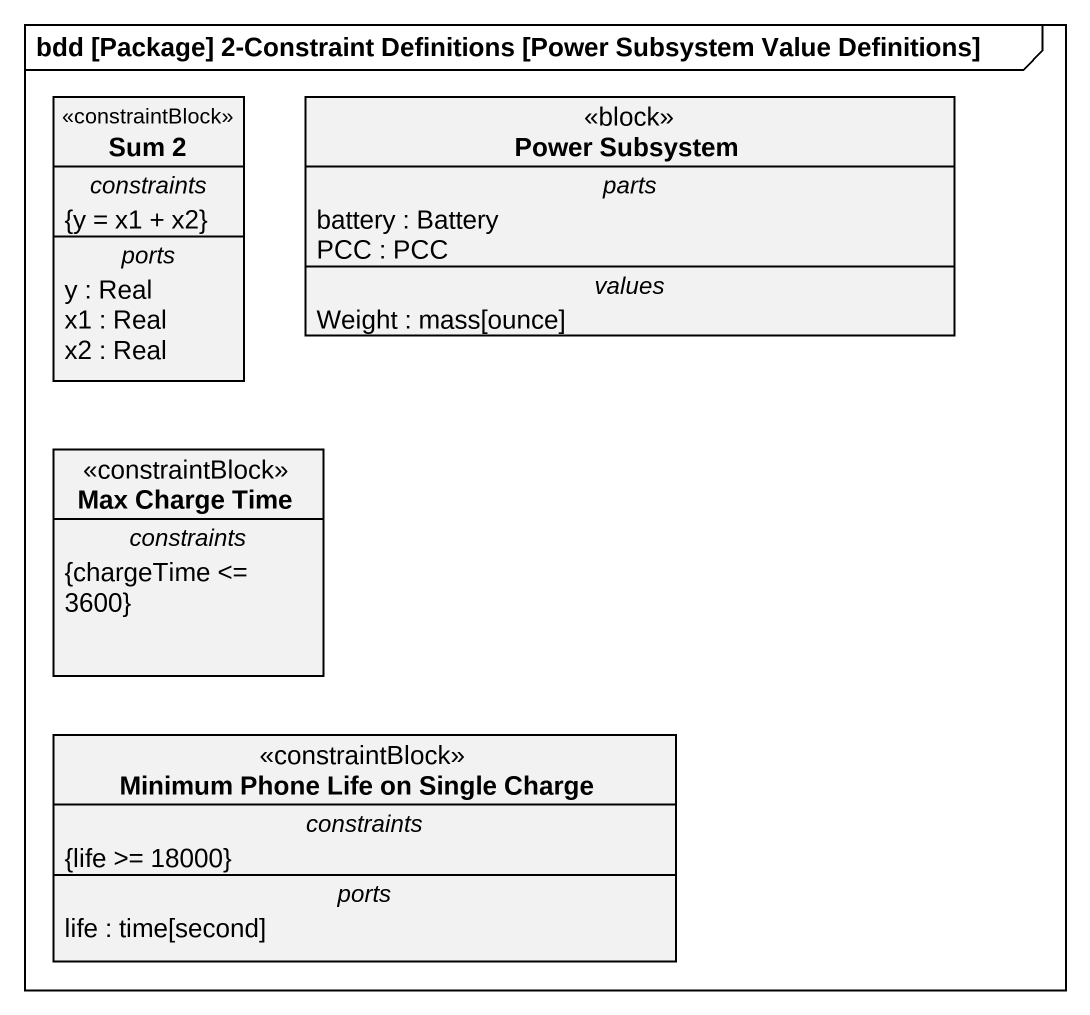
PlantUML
@startuml
mainframe bdd [Package] 2-Constraint Definitions [Power Subsystem Value Definitions]
hide circle
hide empty members
class "Sum 2" as Sum_2 <<constraintBlock>> {
  -- constraints --
  {y = x1 + x2}
  -- ports --
  y : Real
  x1 : Real
  x2 : Real
}
class "Power Subsystem" as Power_Subsystem <<block>> {
  -- parts --
  battery : Battery
  PCC : PCC
  -- values --
  Weight : mass[ounce]
}
class "Max Charge Time" as Max_Charge_Time <<constraintBlock>> {
  -- constraints --
  {chargeTime <= 3600}
}
class "Minimum Phone Life on Single Charge" as Minimum_Phone_Life_on <<constraintBlock>> {
  -- constraints --
  {life >= 18000}
  -- ports --
  life : time[second]
}
@enduml
